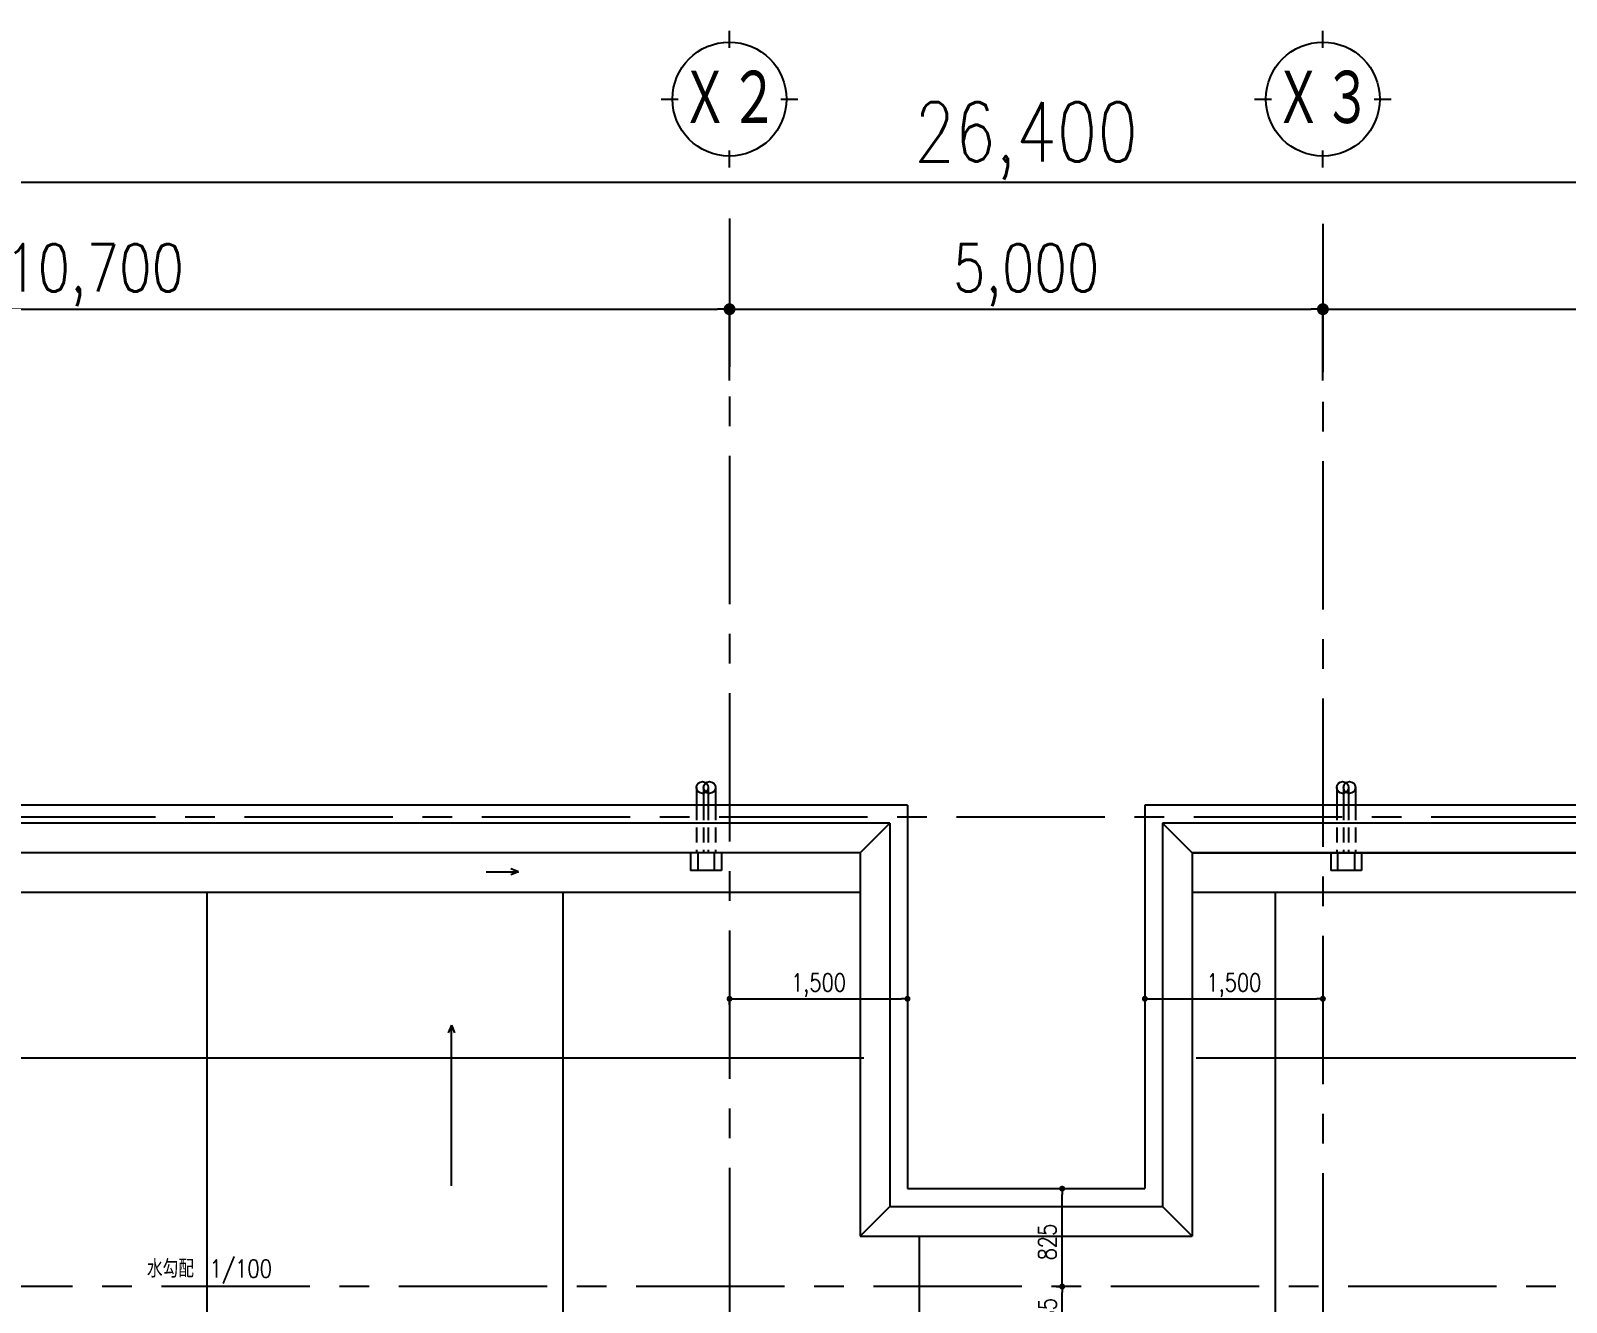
# Model space of a CAD drawing. Header units: millimetres. Extents: x 15495 to 166182, y -39946 to 18307.
# Drawn here: x 95961 to 108900, y 6299 to 17013 of the extents above; entities that cross this region are included whole.
import ezdxf
from ezdxf.enums import TextEntityAlignment as Align

# ---------------------------------------------------------------- set-up
doc = ezdxf.new("R2010")
doc.units = ezdxf.units.MM
doc.header["$LTSCALE"] = 1000
doc.linetypes.add('CENTER', pattern=[2, 1.25, -0.25, 0.25, -0.25])
doc.linetypes.add('HIDDEN2', pattern=[0.1875, 0.125, -0.0625])
doc.layers.get('0').update_dxf_attribs({"linetype": 'CONTINUOUS'})
for name, color, linetype in [('TRF-A_ELSE-100', 6, 'CONTINUOUS'), ('TRF-A_ELSE-50', 6, 'CONTINUOUS'), ('TRF-DT_ID-50', 13, 'CONTINUOUS'), ('TRF-E_DIM-100', 3, 'CONTINUOUS'), ('TRF-E_DIM-50', 3, 'CONTINUOUS'), ('TRF-E_GRID-100', 1, 'CENTER'), ('TRF-E_GRID-50', 1, 'CENTER'), ('TRF-E_TEXT-50', 3, 'CONTINUOUS'), ('TRF-H_LINE1-100', 140, 'CONTINUOUS')]:
    doc.layers.add(name, color=color, linetype=linetype)
doc.styles.add('DIM', font='romans.shx', dxfattribs={"width": 0.8, "bigfont": 'bigfont.shx'})
doc.styles.add('ROOM', font='romans.shx', dxfattribs={"width": 0.8, "bigfont": 'bigfont.shx'})
doc.styles.get("Standard").update_dxf_attribs({"font": 'txt.shx', "bigfont": 'bigfont.shx'})
doc.dimstyles.new('DIM100_4_3', dxfattribs={"dimscale": 100, "dimtxt": 4, "dimasz": 1, "dimexe": 0, "dimexo": 1, "dimgap": 0.5, "dimtad": 1, "dimdec": 1, "dimdsep": 46, "dimlunit": 6, "dimtxsty": 'DIM', "dimblk1": 'DOT', "dimblk2": 'DOT', "dimsah": 1, "dimcen": 1, "dimclrd": 256, "dimclre": 256, "dimclrt": 256, "dimadec": 0, "dimazin": 0, "dimtfac": 1, "dimtdec": 1, "dimtix": 1, "dimtmove": 2, "dimatfit": 3, "dimldrblk": 'DOT', "dimfxl": 1, "dimtvp": 0.833333, "dimtolj": 1, "dimarcsym": 0})
doc.dimstyles.new('DIM100_5_3', dxfattribs={"dimscale": 100, "dimtxt": 5, "dimasz": 1, "dimexe": 0, "dimexo": 1, "dimgap": 0.5, "dimtad": 1, "dimdec": 1, "dimdsep": 46, "dimlunit": 6, "dimtxsty": 'DIM', "dimblk1": 'DOT', "dimblk2": 'DOT', "dimsah": 1, "dimcen": 1, "dimclrd": 256, "dimclre": 256, "dimclrt": 256, "dimadec": 0, "dimazin": 0, "dimtfac": 1, "dimtdec": 1, "dimtix": 1, "dimtmove": 2, "dimatfit": 3, "dimldrblk": 'DOT', "dimfxl": 1, "dimtvp": 0.833333, "dimtolj": 1, "dimarcsym": 0})
doc.dimstyles.new('DIM50_3_3', dxfattribs={"dimscale": 50, "dimtxt": 3, "dimasz": 1, "dimexe": 0, "dimexo": 1, "dimgap": 0.5, "dimtad": 1, "dimdec": 1, "dimdsep": 46, "dimlunit": 6, "dimtxsty": 'DIM', "dimblk1": 'DOT', "dimblk2": 'DOT', "dimsah": 1, "dimcen": 1, "dimclrd": 256, "dimclre": 256, "dimclrt": 256, "dimadec": 0, "dimazin": 0, "dimtfac": 1, "dimtdec": 1, "dimtix": 1, "dimtmove": 2, "dimatfit": 3, "dimldrblk": 'DOT', "dimfxl": 1, "dimtvp": 0.833333, "dimtolj": 1, "dimarcsym": 0})

# ---------------------------------------------------------------- blocks, each defined once
blk = doc.blocks.new('DOT')
at = {"color": 0, "linetype": 'ByBlock'}
blk.add_line((-0.5, 0), (-1, 0), dxfattribs=at)
at = {"color": 0, "linetype": 'ByBlock', "const_width": 0.5}
blk.add_lwpolyline([(-0.25, 0, 1), (0.25, 0, 1)], format="xyb", close=True, dxfattribs=at)
blk = doc.blocks.new('*D489')
at = {"layer": 'TRF-E_DIM-100', "lineweight": -2}
for p, q in [((91149, 14437), (91149, 15737)), ((91249, 15737), (117449, 15737)), ((117549, 14437), (117549, 15737))]:
    blk.add_line(p, q, dxfattribs=at)
at = {"layer": 'TRF-E_DIM-100', "lineweight": -2, "xscale": 100, "yscale": 100, "zscale": 100, "rotation": 180}
blk.add_blockref('DOT', (91149, 15737), dxfattribs=at)
at = {"layer": 'TRF-E_DIM-100', "lineweight": -2, "xscale": 100, "yscale": 100, "zscale": 100}
blk.add_blockref('DOT', (117549, 15737), dxfattribs=at)
at = {"layer": 'TRF-E_DIM-100', "insert": (104349, 16084), "char_height": 500, "attachment_point": 5, "style": 'DIM'}
blk.add_mtext('\\A1;26,400', dxfattribs=at)
blk = doc.blocks.new('_DOT')
at = {"color": 0, "linetype": 'ByBlock'}
blk.add_line((-0.5, 0), (-1, 0), dxfattribs=at)
at = {"color": 0, "linetype": 'ByBlock', "const_width": 0.5}
blk.add_lwpolyline([(-0.25, 0, 1), (0.25, 0, 1)], format="xyb", close=True, dxfattribs=at)
blk = doc.blocks.new('*D488')
at = {"layer": 'TRF-E_DIM-100', "lineweight": -2}
for p, q in [((106849, 14066), (106849, 14666)), ((106949, 14666), (117449, 14666)), ((117549, 14066), (117549, 14666))]:
    blk.add_line(p, q, dxfattribs=at)
at = {"layer": 'TRF-E_DIM-100', "lineweight": -2, "xscale": 100, "yscale": 100, "zscale": 100, "rotation": 180}
blk.add_blockref('DOT', (106849, 14666), dxfattribs=at)
at = {"layer": 'TRF-E_DIM-100', "lineweight": -2, "xscale": 100, "yscale": 100, "zscale": 100}
blk.add_blockref('DOT', (117549, 14666), dxfattribs=at)
at = {"layer": 'TRF-E_DIM-100', "insert": (112199, 14954), "char_height": 400, "attachment_point": 5, "style": 'DIM'}
blk.add_mtext('\\A1;10,700', dxfattribs=at)
blk = doc.blocks.new('*D490')
at = {"layer": 'TRF-E_DIM-100', "lineweight": -2}
for p, q in [((101849, 14066), (101849, 14666)), ((101949, 14666), (106749, 14666)), ((106849, 14066), (106849, 14666))]:
    blk.add_line(p, q, dxfattribs=at)
at = {"layer": 'TRF-E_DIM-100', "lineweight": -2, "xscale": 100, "yscale": 100, "zscale": 100, "rotation": 180}
blk.add_blockref('DOT', (101849, 14666), dxfattribs=at)
at = {"layer": 'TRF-E_DIM-100', "lineweight": -2, "xscale": 100, "yscale": 100, "zscale": 100}
blk.add_blockref('DOT', (106849, 14666), dxfattribs=at)
at = {"layer": 'TRF-E_DIM-100', "insert": (104349, 14954), "char_height": 400, "attachment_point": 5, "style": 'DIM'}
blk.add_mtext('\\A1;5,000', dxfattribs=at)
blk = doc.blocks.new('*D492')
at = {"layer": 'TRF-E_DIM-100', "lineweight": -2}
for p, q in [((91149, 14066), (91149, 14666)), ((91249, 14666), (101749, 14666)), ((101849, 14066), (101849, 14666))]:
    blk.add_line(p, q, dxfattribs=at)
at = {"layer": 'TRF-E_DIM-100', "lineweight": -2, "xscale": 100, "yscale": 100, "zscale": 100, "rotation": 180}
blk.add_blockref('DOT', (91149, 14666), dxfattribs=at)
at = {"layer": 'TRF-E_DIM-100', "lineweight": -2, "xscale": 100, "yscale": 100, "zscale": 100}
blk.add_blockref('DOT', (101849, 14666), dxfattribs=at)
at = {"layer": 'TRF-E_DIM-100', "insert": (96499, 14954), "char_height": 400, "attachment_point": 5, "style": 'DIM'}
blk.add_mtext('\\A1;10,700', dxfattribs=at)
blk = doc.blocks.new('*D491')
at = {"layer": 'TRF-E_DIM-50', "lineweight": -2}
for p, q in [((101849, 8806), (101849, 8856)), ((101899, 8856), (103299, 8856)), ((103349, 8906), (103349, 8856))]:
    blk.add_line(p, q, dxfattribs=at)
at = {"layer": 'TRF-E_DIM-50', "lineweight": -2, "xscale": 50, "yscale": 50, "zscale": 50, "rotation": 180}
blk.add_blockref('DOT', (101849, 8856), dxfattribs=at)
at = {"layer": 'TRF-E_DIM-50', "lineweight": -2, "xscale": 50, "yscale": 50, "zscale": 50}
blk.add_blockref('DOT', (103349, 8856), dxfattribs=at)
at = {"layer": 'TRF-E_DIM-50', "insert": (102599, 8970), "char_height": 150, "attachment_point": 5, "style": 'DIM'}
blk.add_mtext('\\A1;1,500', dxfattribs=at)
blk = doc.blocks.new('*D485')
at = {"layer": 'TRF-E_DIM-50', "lineweight": -2}
for p, q in [((104602, 7256), (104652, 7256)), ((104652, 6481), (104652, 7206)), ((104602, 6431), (104652, 6431))]:
    blk.add_line(p, q, dxfattribs=at)
at = {"layer": 'TRF-E_DIM-50', "lineweight": -2, "xscale": 50, "yscale": 50, "zscale": 50}
for p, rotation in [((104652, 7256), 90), ((104652, 6431), 270)]:
    blk.add_blockref('DOT', p, dxfattribs=dict(at, rotation=rotation))
at = {"layer": 'TRF-E_DIM-50', "insert": (104527, 6806), "char_height": 150, "attachment_point": 5, "rotation": 90, "style": 'DIM'}
blk.add_mtext('\\A1;825', dxfattribs=at)
blk = doc.blocks.new('*D482')
at = {"layer": 'TRF-E_DIM-50', "lineweight": -2}
for p, q in [((104635, 6431), (104652, 6431)), ((104652, 5596), (104652, 6381)), ((104635, 5546), (104652, 5546))]:
    blk.add_line(p, q, dxfattribs=at)
at = {"layer": 'TRF-E_DIM-50', "lineweight": -2, "xscale": 50, "yscale": 50, "zscale": 50}
for p, rotation in [((104652, 6431), 90), ((104652, 5546), 270)]:
    blk.add_blockref('DOT', p, dxfattribs=dict(at, rotation=rotation))
at = {"layer": 'TRF-E_DIM-50', "insert": (104530, 6179), "char_height": 150, "attachment_point": 5, "rotation": 90, "style": 'DIM'}
blk.add_mtext('\\A1;885', dxfattribs=at)
blk = doc.blocks.new('*D493')
at = {"layer": 'TRF-E_DIM-50', "lineweight": -2}
for p, q in [((105349, 8906), (105349, 8856)), ((105399, 8856), (106799, 8856)), ((106849, 8906), (106849, 8856))]:
    blk.add_line(p, q, dxfattribs=at)
at = {"layer": 'TRF-E_DIM-50', "lineweight": -2, "xscale": 50, "yscale": 50, "zscale": 50, "rotation": 180}
blk.add_blockref('DOT', (105349, 8856), dxfattribs=at)
at = {"layer": 'TRF-E_DIM-50', "lineweight": -2, "xscale": 50, "yscale": 50, "zscale": 50}
blk.add_blockref('DOT', (106849, 8856), dxfattribs=at)
at = {"layer": 'TRF-E_DIM-50', "insert": (106099, 8970), "char_height": 150, "attachment_point": 5, "style": 'DIM'}
blk.add_mtext('\\A1;1,500', dxfattribs=at)
blk = doc.blocks.new('TRF-BLOCK_100')
at = {"layer": 'TRF-A_ELSE-100'}
for p, q in [((10421.57, 10705), (10421.57, 10555)), ((10521.57, 10705), (10521.57, 10555)), ((15874.41, 10705), (15874.41, 10555)), ((15974.41, 10705), (15974.41, 10555)), ((12200, 10555), (-100, 10555)), ((12200, 10555), (12200, 7325)), ((14200, 10555), (14200, 7325)), ((26500, 10555), (14200, 10555)), ((12050, 10405), (50, 10405)), ((11800, 10155), (12050, 10405)), ((12050, 10405), (12050, 7175)), ((14350, 10405), (14600, 10155)), ((14350, 10405), (14350, 7175)), ((26350, 10405), (14350, 10405)), ((11800, 10155), (300, 10155)), ((10371.57, 10155), (10371.57, 10005)), ((10571.57, 10155), (10571.57, 10005)), ((11800, 10155), (11800, 6925)), ((14600, 10155), (26100, 10155)), ((14600, 10155), (14600, 6925)), ((15824.41, 10155), (15824.41, 10005)), ((16024.41, 10155), (16024.41, 10005)), ((10571.57, 10005), (10371.57, 10005)), ((16024.41, 10005), (15824.41, 10005)), ((11800, 9820), (300, 9820)), ((6299.99, 3910), (6300, 9820)), ((9299.99, 3910), (9300, 9820)), ((26100, 9820), (14600, 9820)), ((15299.99, 5990), (15300, 9820)), ((300, 8428.15), (11833.55, 8428.15)), ((14633.55, 8428.15), (26100, 8428.15)), ((12200, 7325), (14200, 7325)), ((11800, 6925), (12050, 7175)), ((12050, 7175), (14350, 7175)), ((14350, 7175), (14600, 6925)), ((11800, 6925), (14600, 6925)), ((12299.99, 4325), (12300, 6925))]:
    blk.add_line(p, q, dxfattribs=at)
at = {"layer": 'TRF-A_ELSE-100', "linetype": 'HIDDEN2'}
for p, q in [((10421.57, 10555), (10421.57, 10155)), ((10521.57, 10555), (10521.57, 10155)), ((15874.41, 10555), (15874.41, 10155)), ((15974.41, 10555), (15974.41, 10155))]:
    blk.add_line(p, q, dxfattribs=at)
at = {"layer": 'TRF-A_ELSE-100'}
for centre in [(10471.57, 10705), (15924.41, 10705)]:
    blk.add_circle(centre, 50, dxfattribs=at)
at = {"layer": 'TRF-E_GRID-100', "color": 3, "linetype": 'Continuous'}
for p, q in [((10700, 16937.68), (10700, 17081.68)), ((15700, 16937.68), (15700, 17081.68)), ((10124, 16505.68), (10268, 16505.68)), ((11132, 16505.68), (11276, 16505.68)), ((15124, 16505.68), (15268, 16505.68)), ((16132, 16505.68), (16276, 16505.68)), ((10700, 15929.68), (10700, 16073.68)), ((15700, 15929.68), (15700, 16073.68))]:
    blk.add_line(p, q, dxfattribs=at)
at = {"layer": 'TRF-E_GRID-100'}
for p, q in [((10700, 15500), (10700, -4608.96)), ((15699.93, 15455), (15699.93, -4653.96)), ((31863.65, 10455), (-4082.3, 10455)), ((31163.65, 6500), (-4082.3, 6500))]:
    blk.add_line(p, q, dxfattribs=at)
at = {"layer": 'TRF-E_GRID-100', "color": 3, "linetype": 'Continuous'}
for centre in [(10700, 16505.68), (15700, 16505.68)]:
    blk.add_circle(centre, 480, dxfattribs=at)
at = {"layer": 'TRF-H_LINE1-100'}
for p, q in [((8649.12, 9995.28), (8922.7, 9995.28)), ((8922.7, 9995.28), (8857.96, 10021.15)), ((8922.7, 9995.28), (8857.96, 9969.41)), ((8356.9, 8701.72), (8331.04, 8636.98)), ((8356.9, 7349.97), (8356.9, 8701.72)), ((8356.9, 8701.72), (8382.77, 8636.98))]:
    blk.add_line(p, q, dxfattribs=at)
at = {"layer": 'TRF-E_GRID-100', "color": 3, "linetype": 'Continuous', "width": 0.75}
for s, p in [('Ｘ２', (10700, 16505.68)), ('Ｘ３', (15700, 16505.68))]:
    blk.add_text(s, height=500, dxfattribs=at).set_placement(p, align=Align.MIDDLE)
at = {"layer": 'TRF-E_DIM-100'}
for base, p1, p2, dimstyle, picture, middle in [((26400, 15805.68), (0, 14405.68), (26400, 14405.68), 'DIM100_5_3', '*D489', (13200, 16153.29)), ((10700, 14735.02), (0, 14035.02), (10700, 14035.02), 'DIM100_4_3', '*D492', (5350, 15023.12)), ((15700, 14735.02), (10700, 14035.02), (15700, 14035.02), 'DIM100_4_3', '*D490', (13200, 15023.12)), ((26400, 14735.02), (15700, 14035.02), (26400, 14035.02), 'DIM100_4_3', '*D488', (21050, 15023.12))]:
    dim = blk.add_linear_dim(base=base, p1=p1, p2=p2, dimstyle=dimstyle, dxfattribs=at)
    dim.commit()
    dim.dimension.update_dxf_attribs({"geometry": picture, "text_midpoint": middle, "insert": (-91148.54, 69)})
blk = doc.blocks.new('TRF-BLOCK_50')
at = {"layer": 'TRF-A_ELSE-50'}
for p, q in [((10482.27, 10705), (10482.27, 10555)), ((10582.27, 10705), (10582.27, 10555)), ((15816.75, 10705), (15816.75, 10555)), ((15916.75, 10705), (15916.75, 10555)), ((12200, 10555), (-100, 10555)), ((12200, 10555), (12200, 7325)), ((14200, 10555), (14200, 7325)), ((26500, 10555), (14200, 10555)), ((12050, 10405), (50, 10405)), ((11800, 10155), (12050, 10405)), ((12050, 10405), (12050, 7175)), ((14350, 10405), (14350, 7175)), ((26350, 10405), (14350, 10405)), ((14350, 10405), (14600, 10155)), ((11800, 10155), (300, 10155)), ((10432.27, 10155), (10432.27, 10005)), ((10632.27, 10155), (10632.27, 10005)), ((11800, 10155), (11800, 6925)), ((14600, 10155), (14600, 6925)), ((26100, 10155), (14600, 10155)), ((26100, 10155), (14600, 10155)), ((15766.76, 10155), (15766.76, 10005)), ((15966.76, 10155), (15966.76, 10005)), ((10632.27, 10005), (10432.27, 10005)), ((15966.76, 10005), (15766.76, 10005)), ((11800, 9820), (300, 9820)), ((6299.99, 3910), (6300, 9820)), ((9299.99, 3910), (9300, 9820)), ((26100, 9820), (14600, 9820)), ((15299.99, 5990), (15300, 9820)), ((300, 8428.15), (11833.55, 8428.15)), ((14633.55, 8428.15), (26100, 8428.15)), ((12200, 7325), (14200, 7325)), ((11800, 6925), (12050, 7175)), ((12050, 7175), (14350, 7175)), ((14350, 7175), (14600, 6925)), ((11800, 6925), (14600, 6925)), ((12299.99, 4325), (12300, 6925))]:
    blk.add_line(p, q, dxfattribs=at)
at = {"layer": 'TRF-A_ELSE-50', "linetype": 'HIDDEN2'}
for p, q in [((10482.27, 10555), (10482.27, 10155)), ((10582.27, 10555), (10582.27, 10155)), ((15816.75, 10555), (15816.75, 10155)), ((15916.75, 10555), (15916.75, 10155))]:
    blk.add_line(p, q, dxfattribs=at)
at = {"layer": 'TRF-A_ELSE-50'}
for centre in [(10532.27, 10705), (15866.76, 10705)]:
    blk.add_circle(centre, 50, dxfattribs=at)
at = {"layer": 'TRF-DT_ID-50'}
for p, q in [((8649.12, 9995.28), (8922.7, 9995.28)), ((8922.7, 9995.28), (8857.96, 10021.15)), ((8922.7, 9995.28), (8857.96, 9969.41)), ((8356.9, 8701.72), (8331.04, 8636.98)), ((8356.9, 7349.97), (8356.9, 8701.72)), ((8356.9, 8701.72), (8382.77, 8636.98))]:
    blk.add_line(p, q, dxfattribs=at)
at = {"layer": 'TRF-E_GRID-50'}
for p, q in [((10700, 15500), (10700, -4608.96)), ((15699.93, 15455), (15699.93, -4653.96)), ((31863.65, 10455), (-4082.3, 10455)), ((31163.65, 6500), (-4082.3, 6500))]:
    blk.add_line(p, q, dxfattribs=at)
at = {"layer": 'TRF-E_TEXT-50', "style": 'ROOM', "width": 0.8}
blk.add_text('水勾配\u30001/100', height=150, dxfattribs=at).set_placement((5791.7, 6576.06))
at = {"layer": 'TRF-E_DIM-50'}
for base, p1, p2, picture, middle in [((12200, 8924.69), (10700, 8924.69), (12200, 8924.69), '*D491', (11450, 9038.98)), ((15700, 8924.69), (14200, 8924.69), (15700, 8924.69), '*D493', (14950, 9038.98))]:
    dim = blk.add_linear_dim(base=base, p1=p1, p2=p2, dimstyle='DIM50_3_3', dxfattribs=at)
    dim.commit()
    dim.dimension.update_dxf_attribs({"geometry": picture, "text_midpoint": middle, "insert": (-91148.54, 69)})
for base, p1, p2, picture, middle in [((13503.43, 7325), (13503.43, 6500), (13503.43, 7325), '*D485', (13378.26, 6874.85)), ((13503.43, 6500), (13536.45, 5615), (13536.45, 6500), '*D482', (13381.66, 6247.92))]:
    dim = blk.add_linear_dim(base=base, p1=p1, p2=p2, angle=90, dimstyle='DIM50_3_3', dxfattribs=at)
    dim.commit()
    dim.dimension.update_dxf_attribs({"geometry": picture, "text_midpoint": middle, "dimtype": 128, "insert": (-91148.54, 69)})

msp = doc.modelspace()

# ---------------------------------------------------------------- block references
for name in ['TRF-BLOCK_100', 'TRF-BLOCK_50']:
    msp.add_blockref(name, (91149, -69))

doc.saveas('drawing.dxf')
